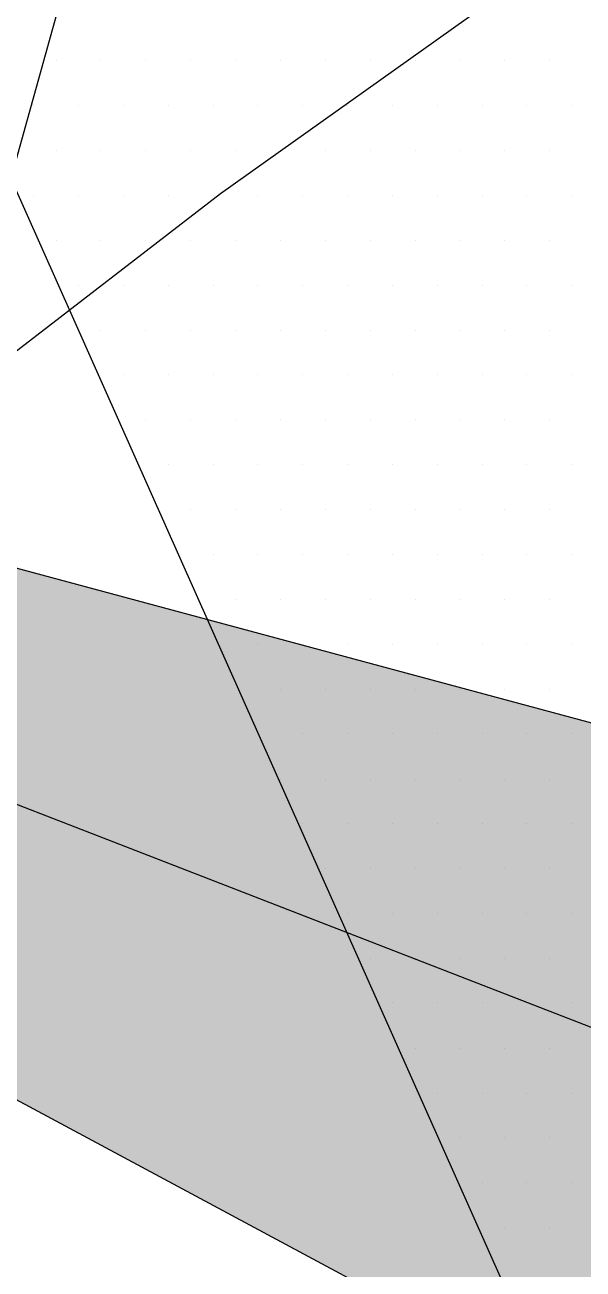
# Paper-space layout 'TOP_A1_00200_01-01-2017_MODELE' of a CAD drawing. Header units: metres. Extents: x 1274 to 2143, y 12 to 312.
# Drawn here: x 1527.229 to 1527.914, y 157.143 to 158.669 of the extents above; entities that cross this region are included whole.
import ezdxf

# ---------------------------------------------------------------- set-up
doc = ezdxf.new("R2010")
doc.units = ezdxf.units.M
doc.header["$LTSCALE"] = 2
doc.set_wipeout_variables(frame=1)
doc.linetypes.add('CACHEX2', pattern=[0.75, 0.5, -0.25])
for name, color, linetype in [('CARTOUCHE', 7, 'Continuous'), ('LOGO', 4, 'Continuous'), ('rosace', 7, 'Continuous')]:
    doc.layers.add(name, color=color, linetype=linetype)

# ---------------------------------------------------------------- blocks, each defined once
blk = doc.blocks.new('A$C715108E3')
at = {"layer": 'LOGO', "color": 131}
for p, q in [((-20.4584, -5.8091), (-20.4584, -5.8091)), ((-20.432, -5.8091), (-20.432, -5.8091)), ((-20.3403, -5.8091), (-20.3403, -5.8091)), ((-20.2489, -5.8091), (-20.2489, -5.8091)), ((-20.157, -5.8091), (-20.157, -5.8091)), ((-20.0652, -5.8091), (-20.0652, -5.8091)), ((-19.9737, -5.8091), (-19.9737, -5.8091)), ((-19.8819, -5.8091), (-19.8819, -5.8091)), ((-19.7899, -5.8091), (-19.7899, -5.8091)), ((-19.6979, -5.8091), (-19.6979, -5.8091)), ((-19.6068, -5.8091), (-19.6068, -5.8091)), ((-19.5146, -5.8091), (-19.5146, -5.8091)), ((-19.4228, -5.8091), (-19.4228, -5.8091)), ((-20.4839, -5.9003), (-20.4839, -5.9003)), ((-20.4779, -5.9003), (-20.4779, -5.9003)), ((-20.3864, -5.9003), (-20.3864, -5.9003)), ((-20.2946, -5.9003), (-20.2946, -5.9003)), ((-20.2028, -5.9003), (-20.2028, -5.9003)), ((-20.1111, -5.9003), (-20.1111, -5.9003)), ((-20.0195, -5.9003), (-20.0195, -5.9003)), ((-19.9275, -5.9003), (-19.9275, -5.9003)), ((-19.8354, -5.9003), (-19.8354, -5.9003)), ((-19.7442, -5.9003), (-19.7442, -5.9003)), ((-19.6521, -5.9003), (-19.6521, -5.9003)), ((-19.5603, -5.9003), (-19.5603, -5.9003)), ((-19.469, -5.9003), (-19.469, -5.9003)), ((-19.377, -5.9003), (-19.377, -5.9003)), ((-20.432, -5.9927), (-20.432, -5.9927)), ((-20.3403, -5.9927), (-20.3403, -5.9927)), ((-20.2489, -5.9927), (-20.2489, -5.9927)), ((-20.157, -5.9927), (-20.157, -5.9927)), ((-20.0652, -5.9927), (-20.0652, -5.9927)), ((-19.9737, -5.9927), (-19.9737, -5.9927)), ((-19.8819, -5.9927), (-19.8819, -5.9927)), ((-19.7899, -5.9927), (-19.7899, -5.9927)), ((-19.6979, -5.9927), (-19.6979, -5.9927)), ((-19.6068, -5.9927), (-19.6068, -5.9927)), ((-19.5146, -5.9927), (-19.5146, -5.9927)), ((-19.4228, -5.9927), (-19.4228, -5.9927)), ((-20.4779, -6.0842), (-20.4779, -6.0842)), ((-20.3864, -6.0842), (-20.3864, -6.0842)), ((-20.2946, -6.0842), (-20.2946, -6.0842)), ((-20.2028, -6.0842), (-20.2028, -6.0842)), ((-20.1111, -6.0842), (-20.1111, -6.0842)), ((-20.0195, -6.0842), (-20.0195, -6.0842)), ((-19.9275, -6.0842), (-19.9275, -6.0842)), ((-19.8354, -6.0842), (-19.8354, -6.0842)), ((-19.7442, -6.0842), (-19.7442, -6.0842)), ((-19.6521, -6.0842), (-19.6521, -6.0842)), ((-19.5603, -6.0842), (-19.5603, -6.0842)), ((-19.469, -6.0842), (-19.469, -6.0842)), ((-19.377, -6.0842), (-19.377, -6.0842)), ((-20.4685, -6.1753), (-20.4685, -6.1753)), ((-20.432, -6.1753), (-20.432, -6.1753)), ((-20.3403, -6.1753), (-20.3403, -6.1753)), ((-20.2489, -6.1753), (-20.2489, -6.1753)), ((-20.157, -6.1753), (-20.157, -6.1753)), ((-20.0652, -6.1753), (-20.0652, -6.1753)), ((-19.9737, -6.1753), (-19.9737, -6.1753)), ((-19.8819, -6.1753), (-19.8819, -6.1753)), ((-19.7899, -6.1753), (-19.7899, -6.1753)), ((-19.6979, -6.1753), (-19.6979, -6.1753)), ((-19.6068, -6.1753), (-19.6068, -6.1753)), ((-19.5146, -6.1753), (-19.5146, -6.1753)), ((-19.4228, -6.1753), (-19.4228, -6.1753)), ((-20.4277, -6.2678), (-20.4277, -6.2678)), ((-20.3864, -6.2678), (-20.3864, -6.2678)), ((-20.2946, -6.2678), (-20.2946, -6.2678)), ((-20.2028, -6.2678), (-20.2028, -6.2678)), ((-20.1111, -6.2678), (-20.1111, -6.2678)), ((-20.0195, -6.2678), (-20.0195, -6.2678)), ((-19.9275, -6.2678), (-19.9275, -6.2678)), ((-19.8354, -6.2678), (-19.8354, -6.2678)), ((-19.7442, -6.2678), (-19.7442, -6.2678)), ((-19.6521, -6.2678), (-19.6521, -6.2678)), ((-19.5603, -6.2678), (-19.5603, -6.2678)), ((-19.469, -6.2678), (-19.469, -6.2678)), ((-19.377, -6.2678), (-19.377, -6.2678)), ((-20.3864, -6.3593), (-20.3864, -6.3593)), ((-20.3403, -6.3593), (-20.3403, -6.3593)), ((-20.2489, -6.3593), (-20.2489, -6.3593)), ((-20.157, -6.3593), (-20.157, -6.3593)), ((-20.0652, -6.3593), (-20.0652, -6.3593)), ((-19.9737, -6.3593), (-19.9737, -6.3593)), ((-19.8819, -6.3593), (-19.8819, -6.3593)), ((-19.7899, -6.3593), (-19.7899, -6.3593)), ((-19.6979, -6.3593), (-19.6979, -6.3593)), ((-19.6068, -6.3593), (-19.6068, -6.3593)), ((-19.5146, -6.3593), (-19.5146, -6.3593)), ((-19.4228, -6.3593), (-19.4228, -6.3593)), ((-20.3456, -6.4508), (-20.3456, -6.4508)), ((-20.2946, -6.4508), (-20.2946, -6.4508)), ((-20.2028, -6.4508), (-20.2028, -6.4508)), ((-20.1111, -6.4508), (-20.1111, -6.4508)), ((-20.0195, -6.4508), (-20.0195, -6.4508)), ((-19.9275, -6.4508), (-19.9275, -6.4508)), ((-19.8354, -6.4508), (-19.8354, -6.4508)), ((-19.7442, -6.4508), (-19.7442, -6.4508)), ((-19.6521, -6.4508), (-19.6521, -6.4508)), ((-19.5603, -6.4508), (-19.5603, -6.4508)), ((-19.469, -6.4508), (-19.469, -6.4508)), ((-19.377, -6.4508), (-19.377, -6.4508)), ((-20.3051, -6.543), (-20.3051, -6.543)), ((-20.2489, -6.543), (-20.2489, -6.543)), ((-20.157, -6.543), (-20.157, -6.543)), ((-20.0652, -6.543), (-20.0652, -6.543)), ((-19.9737, -6.543), (-19.9737, -6.543)), ((-19.8819, -6.543), (-19.8819, -6.543)), ((-19.7899, -6.543), (-19.7899, -6.543)), ((-19.6979, -6.543), (-19.6979, -6.543)), ((-19.6068, -6.543), (-19.6068, -6.543)), ((-19.5146, -6.543), (-19.5146, -6.543)), ((-19.4228, -6.543), (-19.4228, -6.543)), ((-20.2641, -6.6344), (-20.2641, -6.6344)), ((-20.2028, -6.6344), (-20.2028, -6.6344)), ((-20.1111, -6.6344), (-20.1111, -6.6344)), ((-20.0195, -6.6344), (-20.0195, -6.6344)), ((-19.9275, -6.6344), (-19.9275, -6.6344)), ((-19.8354, -6.6344), (-19.8354, -6.6344)), ((-19.7442, -6.6344), (-19.7442, -6.6344)), ((-19.6521, -6.6344), (-19.6521, -6.6344)), ((-19.5603, -6.6344), (-19.5603, -6.6344)), ((-19.469, -6.6344), (-19.469, -6.6344)), ((-19.377, -6.6344), (-19.377, -6.6344)), ((-20.2232, -6.7259), (-20.2232, -6.7259)), ((-20.157, -6.7259), (-20.157, -6.7259)), ((-20.0652, -6.7259), (-20.0652, -6.7259)), ((-19.9737, -6.7259), (-19.9737, -6.7259)), ((-19.8819, -6.7259), (-19.8819, -6.7259)), ((-19.7899, -6.7259), (-19.7899, -6.7259)), ((-19.6979, -6.7259), (-19.6979, -6.7259)), ((-19.6068, -6.7259), (-19.6068, -6.7259)), ((-19.5146, -6.7259), (-19.5146, -6.7259)), ((-19.4228, -6.7259), (-19.4228, -6.7259)), ((-20.182, -6.8181), (-20.182, -6.8181)), ((-20.1111, -6.8181), (-20.1111, -6.8181)), ((-20.0195, -6.8181), (-20.0195, -6.8181)), ((-19.9275, -6.8181), (-19.9275, -6.8181)), ((-19.8354, -6.8181), (-19.8354, -6.8181)), ((-19.7442, -6.8181), (-19.7442, -6.8181)), ((-19.6521, -6.8181), (-19.6521, -6.8181)), ((-19.5603, -6.8181), (-19.5603, -6.8181)), ((-19.469, -6.8181), (-19.469, -6.8181)), ((-19.377, -6.8181), (-19.377, -6.8181)), ((-20.1411, -6.9095), (-20.1411, -6.9095)), ((-20.0652, -6.9095), (-20.0652, -6.9095)), ((-19.9737, -6.9095), (-19.9737, -6.9095)), ((-19.8819, -6.9095), (-19.8819, -6.9095)), ((-19.7899, -6.9095), (-19.7899, -6.9095)), ((-19.6979, -6.9095), (-19.6979, -6.9095)), ((-19.6068, -6.9095), (-19.6068, -6.9095)), ((-19.5146, -6.9095), (-19.5146, -6.9095)), ((-19.4228, -6.9095), (-19.4228, -6.9095)), ((-20.1004, -7.0019), (-20.1004, -7.0019)), ((-20.0195, -7.0019), (-20.0195, -7.0019)), ((-19.9275, -7.0019), (-19.9275, -7.0019)), ((-19.8354, -7.0019), (-19.8354, -7.0019)), ((-19.7442, -7.0019), (-19.7442, -7.0019)), ((-19.6521, -7.0019), (-19.6521, -7.0019)), ((-19.5603, -7.0019), (-19.5603, -7.0019)), ((-19.469, -7.0019), (-19.469, -7.0019)), ((-19.377, -7.0019), (-19.377, -7.0019)), ((-20.0596, -7.0932), (-20.0596, -7.0932)), ((-19.9737, -7.0932), (-19.9737, -7.0932)), ((-19.8819, -7.0932), (-19.8819, -7.0932)), ((-19.7899, -7.0932), (-19.7899, -7.0932)), ((-19.6979, -7.0932), (-19.6979, -7.0932)), ((-19.6068, -7.0932), (-19.6068, -7.0932)), ((-19.5146, -7.0932), (-19.5146, -7.0932)), ((-19.4228, -7.0932), (-19.4228, -7.0932)), ((-20.0187, -7.1849), (-20.0187, -7.1849)), ((-19.9275, -7.1849), (-19.9275, -7.1849)), ((-19.8354, -7.1849), (-19.8354, -7.1849)), ((-19.7442, -7.1849), (-19.7442, -7.1849)), ((-19.6521, -7.1849), (-19.6521, -7.1849)), ((-19.5603, -7.1849), (-19.5603, -7.1849)), ((-19.469, -7.1849), (-19.469, -7.1849)), ((-19.377, -7.1849), (-19.377, -7.1849)), ((-19.9775, -7.2773), (-19.9775, -7.2773)), ((-19.9737, -7.2773), (-19.9737, -7.2773)), ((-19.8819, -7.2773), (-19.8819, -7.2773)), ((-19.7899, -7.2773), (-19.7899, -7.2773)), ((-19.6979, -7.2773), (-19.6979, -7.2773)), ((-19.6068, -7.2773), (-19.6068, -7.2773)), ((-19.5146, -7.2773), (-19.5146, -7.2773)), ((-19.4228, -7.2773), (-19.4228, -7.2773)), ((-19.9366, -7.3683), (-19.9366, -7.3683)), ((-19.9275, -7.3683), (-19.9275, -7.3683)), ((-19.8354, -7.3683), (-19.8354, -7.3683)), ((-19.7442, -7.3683), (-19.7442, -7.3683)), ((-19.6521, -7.3683), (-19.6521, -7.3683)), ((-19.5603, -7.3683), (-19.5603, -7.3683)), ((-19.469, -7.3683), (-19.469, -7.3683)), ((-19.377, -7.3683), (-19.377, -7.3683)), ((-19.896, -7.46), (-19.896, -7.46)), ((-19.8819, -7.46), (-19.8819, -7.46)), ((-19.7899, -7.46), (-19.7899, -7.46)), ((-19.6979, -7.46), (-19.6979, -7.46)), ((-19.6068, -7.46), (-19.6068, -7.46)), ((-19.5146, -7.46), (-19.5146, -7.46)), ((-19.4228, -7.46), (-19.4228, -7.46)), ((-19.8551, -7.5524), (-19.8551, -7.5524)), ((-19.8354, -7.5524), (-19.8354, -7.5524)), ((-19.7442, -7.5524), (-19.7442, -7.5524)), ((-19.6521, -7.5524), (-19.6521, -7.5524)), ((-19.5603, -7.5524), (-19.5603, -7.5524)), ((-19.469, -7.5524), (-19.469, -7.5524)), ((-19.377, -7.5524), (-19.377, -7.5524)), ((-19.8144, -7.6436), (-19.8144, -7.6436)), ((-19.7899, -7.6436), (-19.7899, -7.6436)), ((-19.6979, -7.6436), (-19.6979, -7.6436)), ((-19.6068, -7.6436), (-19.6068, -7.6436)), ((-19.5146, -7.6436), (-19.5146, -7.6436)), ((-19.4228, -7.6436), (-19.4228, -7.6436)), ((-19.773, -7.7349), (-19.773, -7.7349)), ((-19.7442, -7.7349), (-19.7442, -7.7349)), ((-19.6521, -7.7349), (-19.6521, -7.7349)), ((-19.5603, -7.7349), (-19.5603, -7.7349)), ((-19.469, -7.7349), (-19.469, -7.7349)), ((-19.377, -7.7349), (-19.377, -7.7349)), ((-19.732, -7.8275), (-19.732, -7.8275)), ((-19.6979, -7.8275), (-19.6979, -7.8275)), ((-19.6068, -7.8275), (-19.6068, -7.8275)), ((-19.5146, -7.8275), (-19.5146, -7.8275)), ((-19.4228, -7.8275), (-19.4228, -7.8275)), ((-19.6915, -7.919), (-19.6915, -7.919)), ((-19.6521, -7.919), (-19.6521, -7.919)), ((-19.5603, -7.919), (-19.5603, -7.919)), ((-19.469, -7.919), (-19.469, -7.919)), ((-19.377, -7.919), (-19.377, -7.919)), ((-19.6506, -8.0102), (-19.6506, -8.0102)), ((-19.6068, -8.0102), (-19.6068, -8.0102)), ((-19.5146, -8.0102), (-19.5146, -8.0102)), ((-19.4228, -8.0102), (-19.4228, -8.0102)), ((-19.6098, -8.1026), (-19.6098, -8.1026)), ((-19.5603, -8.1026), (-19.5603, -8.1026)), ((-19.469, -8.1026), (-19.469, -8.1026)), ((-19.377, -8.1026), (-19.377, -8.1026)), ((-19.5686, -8.1941), (-19.5686, -8.1941)), ((-19.5146, -8.1941), (-19.5146, -8.1941)), ((-19.4228, -8.1941), (-19.4228, -8.1941))]:
    blk.add_line(p, q, dxfattribs=at)
blk.add_lwpolyline([(-13.4372, -9.6448), (-17.1584, -8.2441), (-18.0286, -7.9298), (-18.0526, -7.5674), (-19.5918, -4.1428), (-19.9715, -4.6917), (-20.3358, -5.3705), (-20.5244, -6.0493), (-18.8268, -9.8581), (-21.759, -9.5491), (-21.8471, -10.1027), (-21.9097, -10.8565), (-21.9352, -11.1957), (-19.0429, -11.5482), (-21.5982, -15.1374), (-21.3595, -15.879), (-21.1447, -16.5576), (-21.0193, -16.9601), (-20.5289, -16.3696), (-17.1333, -11.706), (-13.6302, -12.0681)], dxfattribs=at)
blk = doc.blocks.new('A$C581E6685')
at = {"layer": 'rosace'}
for color, points in [(40, [(-56.2481, 30.5655), (-39.8519, 24.2064), (-40.7961, 26.4076)]), (32, [(-39.8519, 24.2064), (-42.1559, 23.0023), (-56.2481, 30.5655)])]:
    blk.add_hatch(color=color, dxfattribs=at).paths.add_polyline_path(points)
at = {"layer": 'rosace', "color": 40}
blk.add_lwpolyline([(-56.2481, 30.5655), (-39.8519, 24.2064), (-40.7961, 26.4076)], close=True, dxfattribs=at)
at = {"layer": 'rosace', "color": 32}
blk.add_lwpolyline([(-39.8519, 24.2064), (-42.1559, 23.0023), (-56.2481, 30.5655)], close=True, dxfattribs=at)
at = {"layer": 'rosace', "color": 32, "linetype": 'CACHEX2', "ltscale": 1.5}
blk.add_ellipse((-38.0538, 23.8138), major_axis=(-19.0311, -3.534), ratio=0.590567, dxfattribs=at)
at = {"layer": 'rosace', "color": 32}
blk.add_ellipse((-37.6144, 23.8499), major_axis=(-13.5768, -4.2839), ratio=0.791971, dxfattribs=at)
at = {"layer": 'CARTOUCHE'}
blk.add_blockref('A$C715108E3', (-31.6739, 36.3189), dxfattribs=at)
blk = doc.blocks.new('A$C4D68259D')
blk.add_wipeout([(0, 25.6223), (0.1652, 26.7367), (0.7383, 27.8861), (1.6708, 28.7909), (2.8466, 29.3316), (3.5435, 29.4509), (3.5435, 29.4509), (94.9287, 29.4623), (96.0552, 29.2902), (97.2167, 28.6987), (97.7035, 28.2661), (98.0951, 27.7798), (98.6162, 26.658), (98.7362, 26.0362), (98.7516, 25.8527), (98.7585, 3.8387), (98.5719, 2.6574), (98.0189, 1.5743), (97.5848, 1.0765), (97.1232, 0.6959), (95.9338, 0.1366), (95.4142, 0.0321), (95.1105, 0.0048), (3.7555, 0.0009), (2.7133, 0.169), (1.5147, 0.7841), (0.6714, 1.6707), (0.147, 2.7876), (0.0063, 3.6209)]).dxf.layer = 'CARTOUCHE'
at = {"layer": 'CARTOUCHE'}
blk.add_rational_spline([(0, 25.6223), (0, 14.7312), (0, 3.84), (0, 0), (3.84, 0), (49.3793, 0), (94.9185, 0), (98.7585, 0), (98.7585, 3.84), (98.7585, 14.7312), (98.7585, 25.6223), (98.7585, 29.4623), (94.9185, 29.4623), (49.3793, 29.4623), (3.84, 29.4623), (0, 29.4623), (0, 25.6223)], [1, 1, 1, 0.707106781187, 1, 1, 1, 0.707106781187, 1, 1, 1, 0.707106781187, 1, 1, 1, 0.707106781187, 1], degree=2, knots=[0, 0, 0, 1, 1, 2.570796, 2.570796, 3.570796, 3.570796, 5.141593, 5.141593, 6.141593, 6.141593, 7.712389, 7.712389, 8.712389, 8.712389, 10.283185, 10.283185, 10.283185], dxfattribs=at)
at = {"layer": 'CARTOUCHE', "xscale": 0.6, "yscale": 0.6, "zscale": 0.6}
blk.add_blockref('A$C581E6685', (37.2707, 1.3806), dxfattribs=at)

psp = doc.layouts.new('TOP_A1_00200_01-01-2017_MODELE')

# ---------------------------------------------------------------- block references
at = {"layer": 'rosace'}
psp.add_blockref('A$C4D68259D', (1521.2598, 138.9386), dxfattribs=at)

doc.saveas('drawing.dxf')
